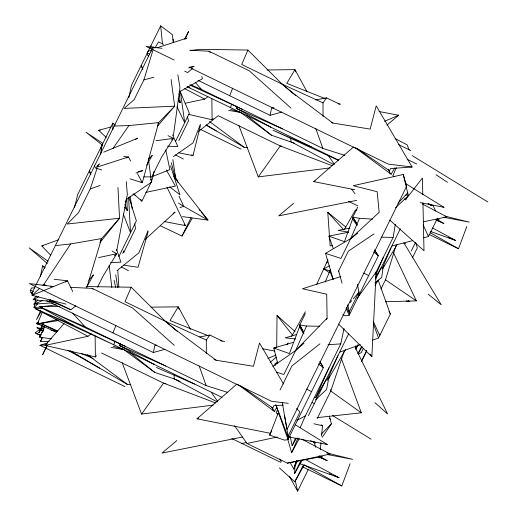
<?xml version="1.0" encoding="UTF-8"?>
<svg xmlns="http://www.w3.org/2000/svg" width="517" height="517" viewBox="0 0 517 517"><rect width="100%" height="100%" fill="white"/><g stroke="black" fill="none" stroke-linecap="round" stroke-linejoin="round"><path stroke-width="0.78" d="M330.764 389.45L330.764 391.059L317.225 418.518M276.685 347.54L277.034 315.48L295.052 331.539M379.788 333.988L379.756 335.604L373.448 321.742M302.18 460.208L294.6 473.482L294.974 464.673M338.473 324.049L371.846 356.711L376.156 272.026L357.053 298.542M318.892 456.427L319.603 457.849L319.823 455.438M320.327 449.822L320.979 442.597M321.561 436.18L322.505 425.749L321.212 424.793M277.674 363.419L273.797 348.038L289.41 353.576L299.53 326.802L299.776 324.941L305.327 313.664M333.362 248.729L328.87 236.12L344.477 241.665L352.555 219.046L352.801 217.172L357.68 207.272M384.06 265.37L382.948 268.304L381.727 277.442L374.922 282.98M173.421 135.493L179.968 87.509L177.848 74.836M100.75 154.176L102.211 144.682M375.42 273.487L393.153 237.406L395.318 224.339M116.764 250.642L127.331 194.482L126.277 181.641M119.963 343.178L119.524 345.543L154.137 364.401M236.676 105.991L236.23 108.357L270.85 127.214M56.224 304.83L33.993 307.783L35.751 299.227M40.384 276.673L42.627 265.783L45.082 267.632M128.895 97.616L131.48 85.279L160.684 25.85L172.355 34.645L173.285 42.652M300.235 427.475L305.405 415.817L340.748 343.908L344.063 328.56M50.944 302.788L153.329 352.516L154.893 345.369L156.464 345.072M197.94 80.297L270.042 115.33L271.606 108.182L273.958 107.736M133.528 193.81L141.891 201.171L151.636 181.364L154.137 171.269M178.811 152.812L192.983 155.643L200.363 125.857M74.396 207.776L77.737 194.495L112.79 123.182L115.246 125.036M290.237 462.721L293.798 469.048L296.351 460.789M148.133 231.687L138.039 267.295L123.686 265.137M86.72 287.904L101.597 238.563L119.55 218.232L117.96 187.548M171.114 79.528L174.675 106.205L124.099 108.408L134.142 99.684L143.888 79.883L153.09 49.761M380.971 289.009L385.495 279.826L395.925 245.885M125.308 202.522L126.284 199.452L151.449 182.236L148.586 160.231M99.865 242.68L119.55 218.232L67.204 224.029L78.558 212.655L90.249 188.892L97.015 168.548M97.765 166.287L98.269 164.781M344.244 350.972L330.764 391.059L361.299 412.799L317.031 417.652M316.65 284.524L327.784 260.019M326.834 263.108L327.868 260.064M115.084 340.981L113.772 344.755L221.909 397.334M338.622 160.147L230.485 107.568L231.532 104.55M302.891 466.98L341.802 485.941L350.08 463.723M428.974 234.356L458.514 248.755L466.793 226.536M319.849 361.357L323.319 367.665L287.988 439.573L284.621 440.167L269.667 435.114L278.708 411.862M282.237 402.465L288.525 438.216L287.988 439.573L275.794 404.837M200.441 124.183L193.009 142.918L173.363 156.619M347.754 304.759L349.731 313.819L349.175 315.228L345.821 315.797L342.836 314.782M358.727 295.782L359.27 294.425L357.499 284.369M329.555 376.408L328.696 378.554L326.582 389.514L315.473 399.861M112.952 332.903L115.95 325.413M229.664 95.71L232.656 88.226M333.219 279.296L325.497 253.356L350.707 238.602L379.181 212.325L377.151 191.71L353.208 185.687L403.254 174.507L408.197 194.987L407.635 196.389L395.537 207.731M148.017 230.763L138.918 252.839L117.004 270.643M325.148 282.036L330.466 269.641M42.329 312.165L37.314 323.972L58.835 320.475M381.979 268.989L390.955 247.901L400.326 228.792M177.59 331.643L165.369 321.283L131.221 287.226L124.985 301.676L165.369 321.283L206.302 340.031L206.315 353.589M295.524 95.49L282.075 84.097L247.934 50.039L241.697 64.483L282.075 84.097L323.009 102.844L323.028 116.403M325.497 253.356L340.974 258.416L350.707 238.602L359.548 218.297L372.408 219.15M277.713 409.296L276.13 412.921L278.178 414.182M396.326 167.754L392.842 175.735L394.206 176.575M287.594 438.849L291.653 452.659L298.07 437.905M326.99 380.732L337.924 355.67L348.652 333.814M375.749 274.915L383.433 257.227M290.153 436.316L292.157 445.699L295.388 438.41M314.194 397.295L315.732 397.747L328.98 367.884M375.51 273.487L376.156 272.026M293.798 469.048L297.378 460.957M276.453 372.156L283.859 374.482L295.64 350.513L306.529 326.033L319.855 326.266M43.816 326.408L38.84 332.728L43.389 322.569M40.578 310.73L36.545 319.538L41.244 311.37M41.586 308.533L42.265 307.066M49.186 341.272L40.358 341.601L42.362 337.246M47.008 345.343L42.601 354.836L47.202 345.479M185.157 38.807L188.543 31.576L184.847 38.704M51.551 338.861L39.635 337.181L44.779 326.246M32.19 293.688L30.884 292.376L30.497 290.186L31.556 288.014L34.755 287.788M148.463 56.062L147.591 55.19L147.203 52.999L148.263 50.828L151.468 50.601M295.394 462.967L296.428 460.847M294.6 473.482L301.146 460.065M355.709 345.912L355.806 349.091L357.88 344.839M288.163 436.018L299.912 412.03L296.622 408.488M349.369 311.622L359.069 291.795M308.436 415.578L337.924 355.67M289.468 476.441L297.63 491.15L308.358 469.294M361.616 361.092L366.824 350.481M97.551 287.226L102.87 276.427L116.719 253.737L112.092 251.126M118.845 256.606L136.365 220.882L128.914 197.287M175.67 141.122L189.358 113.191L180.317 91.89M122.51 253.214L123.841 252.309L135.525 228.533L134.73 223.796M178.785 140.656L188.511 120.849L187.49 116.971M280.065 389.973L291.853 366.01L319.913 343.837M338.693 271.852L338.661 270.889L348.406 251.081L374.004 233.91M269.667 435.114L271.748 430.881M375.62 279.012L390.955 247.901M361.441 361.461L366.643 350.888M412.437 257.828L417.309 247.927L415.642 242.596M160.315 225.742L181.99 236.056L191.064 217.676M394.781 167.999L391.149 174.223L389.837 172.917L389.443 170.739L390.529 168.542L412.114 167.023L376.208 105.849L370.166 129.101L332.832 123.046L331.429 122.439M276.86 407.267L274.437 411.409L273.125 410.104L272.737 407.926L273.823 405.729L283.413 405.05M423.772 237.768L428.451 236.56L437.531 218.187M372.486 340.212L378.528 338.008L390.354 314.058L378.114 280.014L375.051 285.642M411.209 251.062L415.416 242.589M363.354 348.342L361.26 352.568L358.475 354.177M326.414 319.519L327.099 318.162L326.718 294.199L302.49 288.764L340.761 276.582M279.438 467.943L294.787 481.786L303.253 465.261M38.84 332.728L42.136 326.317M276.821 363.91L277.558 362.495M357.932 353.622L361.519 346.681M39.635 337.181L41.134 334.331M41.883 332.909L43.008 330.77M40.358 341.601L42.252 338.073M291.653 452.659L299.304 438.578M286.948 344.839L288.124 342.732M291.64 336.399L305.314 311.777M100.421 240.67L101.597 238.563L70.667 243.94L55.371 245.588M87.224 286.088L93.422 275.07M294.787 481.786L304.177 465.138M157.859 124.009L158.648 122.613L174.675 106.205L157.297 126.335M344.303 229.574L355.418 210.044L357.014 209.999M315.732 397.747L326.124 379.633M292.157 445.699L296.558 438.028M181.99 236.056L192.111 218.458M146.641 165.194L152.244 155.501M345.53 349.544L328.696 378.554L327.158 378.147M358.145 353.641L362.159 346.739M154.9 48.087L158.525 41.896L163.572 44.346M38.542 321.884L37.314 323.972L57.051 319.7M355.806 349.091L358.223 344.988M375.426 277.429L381.197 267.703M382.948 268.304L397.205 244.509M42.801 285.332L43.926 284.285L70.667 243.94M322.291 437.208L331.365 423.843L329.419 416.088M113.061 148.353L128.907 125.579L158.648 122.613L142.317 182.675L130.064 178.837M238.841 125.405L258.28 176.904L280.259 145.956L281.843 146.227M122.128 362.591L141.574 414.091L163.546 383.142L165.925 383.549M323.009 102.844L326.57 97.855L339.54 104.169M206.302 340.031L209.857 335.042L222.11 341.007M88.827 280.246L93.312 274.973M350.216 302.432L351.754 300.629M353.285 298.832L358.914 292.234M52.346 301.579L33.146 299.724L36.3 296.047M64.03 323.59L45.082 345.401L95.393 356.956L96.459 355.754M188.518 114.354L212.099 119.77L213.172 118.567M33.993 307.783L37.76 303.763M398.006 203.239L407.842 192.789M327.099 318.162L295.64 350.513L272.86 366.411M148.36 159.255L152.108 155.365M54.576 302.716L33.896 304.151L37.78 300.144M321.341 434.099L331.365 423.843M39.428 288.486L32.112 295.323L66.027 304.138M145.29 239.319L175.121 212.106L173.079 213.347M114.367 255.857L116.719 253.737L98.611 257.602M295.64 350.513L303.964 343.152M354.765 189.72L313.729 181.622L353.492 147.028M270.417 433.291L197.016 418.809L236.78 384.215M277.274 362.049L274.811 364.123L275.341 365.622M293.533 203.42L278.695 215.867L356.775 200.344M386.916 125.108L398.665 115.252L379.039 111.517M176.827 440.607L161.983 453.054L242.428 437.065M270.204 362.294L276.388 357.105M192.615 68.554L187.6 72.58L184.711 71.184M198.638 131.408L217.935 115.924M49.07 300.28L70.887 309.767L75.902 305.747M96.705 166.332L99.8 163.863M171.586 139.874L173.479 138.382L168.051 135.68M40.882 335.824L35.253 332.793L40.255 328.922M350.707 238.602L357.732 233.18M185.176 103.245L204.661 99.102L207.905 96.718M46.646 345.104L45.082 345.401L87.948 336.289L91.199 333.904M152.593 176.439L169.893 169.641L165.731 149.891M179.147 92.026L202.36 78.771L201.843 76.413M329.09 272.537L323.836 268.885L329.368 265.803M135.551 139.364L137.651 138.207L103.749 152.121M33.146 299.724L38.762 296.635M65.407 281.972L67.507 280.815L72.703 291.523M296.997 420.353L305.405 415.817M184.731 39.13L186.902 38.116L157.142 47.751M126.284 157.976L128.455 156.955L130.704 161.123M384.564 121.308L398.665 115.252M267.851 358.501L276.013 354.992M313.729 181.622L315.202 180.995M197.016 418.809L198.489 418.182M33.896 304.151L42.749 300.597M50.672 255.23L41.793 245.924L58.382 239.843M179.948 207.672L183.722 206.289L207.976 220.1L173.783 176.53M340.012 352.045L360.407 344.613M90.249 188.892L100.162 185.448M135.984 173.008L142.841 170.623L138.117 171.573M95.613 167.573L128.455 156.955L123.699 156.502M125.036 386.671L39.964 345.324L47.616 342.926M296.661 334.505L285.197 337.853L295.588 338.978M293.714 342.26L273.797 348.038L275.393 347.935M270.042 115.33L281.662 112.118M153.329 352.516L164.949 349.305M106.256 137.412L98.682 130.316L111.103 126.93M143.888 79.883L153.924 77.207M188.666 67.96L194.069 66.525L189.287 67.171M391.834 246.002L412.87 240.579M38.588 322.711L36.242 323.235L56.663 332.269M145.794 192.414L175.437 186.094L166.338 170.003M423.513 221.819L446.888 216.862L422.654 204.137M234.576 425.724L246.971 443.483L277.351 437.046M246.971 443.483L287.323 463.135L330.176 454.049L301.67 439.075M328.87 236.12L348.516 232.223M231.739 438.519L241.833 443.437L246.57 442.507M349.906 228.12L338.066 230.401L348.335 232.075M436.846 219.706L439.192 219.26M287.323 463.135L322.479 456.453M315.577 99.923L326.57 97.855M199.646 336.961L209.857 335.042M357.68 294.645L359.27 294.425M156.056 140.714L173.479 138.382L161.575 157.116L151.817 176.911L143.823 176.879M332.502 245.633L330.143 245.95L327.784 212.332L345.867 227.073M258.28 176.904L329.943 167.935M141.574 414.091L213.23 405.121M41.793 245.924L43.376 245.743M190.883 50.401L200.499 49.335L247.934 50.039M50.763 286.644L53.161 286.47L29.372 283.575L271.612 401.308L288.266 403.338M404.152 243.417L405.761 243.307M39.964 345.324L46.394 344.91M327.998 344.69L340.748 343.908M405.793 195.109L408.197 194.987M42.42 308.294L35.201 308.617L87.948 336.289M110.522 262.591L120.965 262.171L116.493 249.213M98.682 130.316L100.279 130.258M114.205 126.019L128.907 125.579M385.327 301.728L416.372 300.881L393.482 252.755M266.998 69.982L294.961 69.64L306.891 91.515M151.087 307.156L178.249 306.827L190.56 329.407M206.328 124.972L244.386 147.448L247.611 147.416M70.247 350.72L127.673 384.635L130.898 384.603M86.203 286.56L131.221 287.226M40.352 306.329L59.694 306.652M381.1 237.167L393.153 237.406M167.476 146.195L177.854 146.557L172.568 134.872M189.797 50.259L208.926 51.202L249.304 70.823L291 108.137M70.7 287.329L92.22 288.389L132.591 308.009L174.287 345.324M54.156 279.258L67.507 280.815L32.112 295.323L31.976 293.12L153.187 46.795L153.278 48.255M67.611 350.203L76.762 355.121L78.326 355.308M161.944 48.32L146.085 46.388L174.203 60.043M412.114 167.023L388.325 164.122L190.786 68.102M182.514 216.623L207.976 220.1L201.294 212.132M303.899 333.659L299.776 324.941L306.529 326.033M214.019 359.321L216.119 360.233L253.453 366.288L259.495 343.036L283.568 384.047M357.26 224.733L352.801 217.172L359.548 218.297M57.781 331.003L42.407 324.275L36.242 323.235L39.363 324.004M228.63 110.373L240.56 112.441L271.49 135.234L294.587 143.299M406.213 300.978L409.38 301.527L408.281 300.364M111.123 347.418L123.854 349.628L154.777 372.427L174.19 378.877L180.084 381.449M237.814 108.635L236.23 108.357L282.456 128.823L322.847 148.418L344.91 155.378M121.101 345.821L119.524 345.543L165.744 366.01L206.134 385.604L227.441 392.325M43.312 331.1L36.978 327.688L44.074 329.025M51.17 330.369L55.901 331.261M338.221 103.749L340.574 104.195M444.013 217.334L469.229 222.129L445.059 216.158M220.727 340.787L224.649 341.537M262.326 348.704L274.889 351.095M327.306 454.521L352.516 459.316L326.789 452.957M164.083 221.522L185.448 225.612L166.997 187.18M404.488 199.53L406.065 199.84M420.276 202.645L443.948 207.317L405.787 183.735M288.57 436.871L327.242 444.504L295.213 424.709M313.858 423.753L322.505 425.749M95.619 168.057L101.739 169.97M230.653 109.261L240.56 112.441M113.184 346.203L123.854 349.628L122.632 348.6M323.836 268.885L329.885 270.96M430.687 231.532L455.748 240.495L432.535 227.958M299.55 463.555L339.036 477.682L305.269 459.439M332.205 165.718L280.259 145.956L218.342 115.808M215.492 402.911L163.546 383.142L101.629 353.001M132.908 194.211L135.137 195.096M325.161 98.611L286.773 83.366L294.961 69.64L295.763 71.915M208.448 335.798L170.061 320.553L178.249 306.827L179.056 309.101M81.292 353.492L93.112 358.397M448.362 237.426L455.748 240.495M329.439 473.688L331.649 474.612M333.866 475.53L339.036 477.682M187.154 86.72L230.485 107.568M311.215 146.847L273.073 130.265L338.512 160.412M427.927 203.814L432.328 205.727L428.793 203.801M30.884 292.376L32.338 293.01M73.382 325.18L35.201 308.617L113.772 344.755L73.382 325.18L39.447 306.684M156.367 367.451L194.508 384.034M310.478 440.684L315.622 442.914L312.791 441.376M435.766 219.906L443.812 223.441L436.943 219.479M318.323 456.776L327.106 460.628L320.236 456.666M190.695 84.71L201.708 89.583L282.456 128.823M442.481 206.664L443.948 207.317M125.379 346.371L84.995 326.77L40.21 306.949L125.379 346.371L165.744 366.01M325.768 443.851L327.242 444.504M189.674 84.937L242.092 109.184M312.145 402.556L314.31 403.59M35.253 332.793L40.32 335.223M36.978 327.688L43.473 330.828M147.203 52.999L149.368 54.052M30.497 290.186L33.379 291.588M49.968 299.627L70.887 309.767M46.614 300.687L49.496 302.083M42.407 324.275L57.6 331.63M398.639 144.637L410.892 150.596M407.318 159.423L416.689 163.986M428.729 203.976L432.328 205.727M436.606 219.925L443.812 223.441M348.452 201.333L357.822 205.895M200.661 129.489L241.025 149.129M312.016 441.163L315.622 442.914M319.176 456.763L327.106 460.628M241.833 443.437L280.763 462.36M306.575 389.101L311.538 391.634M363.684 273.047L368.634 275.6M395.111 138.556L407.176 144.889L409.154 150.117M184.698 88.633L204.661 99.102M175.541 154.919L183.361 159.055M333.93 164.703L290.903 141.69L290.832 138.485M217.224 401.896L174.19 378.877L174.106 374.87M430.079 232.637L458.514 248.755M121.34 266.901L128.423 270.708M304.222 464.906L341.802 485.941M87.657 355.005L90.475 356.517M187.264 86.449L190.088 87.993M205.915 125.056L216.287 130.995M76.762 355.121L99.574 368.182M178.397 203.058L183.722 206.289L178.985 196.066M412.139 155.559L487.841 201.992M332.593 415.539L371.128 439.179M140.973 181.829L142.317 182.675L137.444 173.634M404.21 198.916L405.515 199.749L422.415 178.003L422.783 194.786M43.926 284.285L45.935 285.571M436.057 174.74L447.476 182.314M329.419 418.608L330.764 419.5M102.812 143.422L86.048 132.255L102.508 145.245M385.495 279.826L416.372 300.881M356.659 148.192L389.443 170.739M240.599 385.824L272.737 407.926M48.178 261.311L29.159 247.869L47.409 263.534M191.665 154.712L192.983 155.643M355.024 147.565L391.149 174.223M237.671 384.273L274.437 411.409M209.572 121.553L244.386 147.448M87.703 354.908L127.673 384.635M332.832 123.046L292.338 92.588L282.075 84.097M216.119 360.233L175.625 329.775L165.369 321.283M169.712 186.883L179.922 194.786L170.539 165.944M318.588 363.923L323.319 367.665L320.094 362.12M246.389 115.078L271.49 135.234M373.655 252.012L378.366 255.792L349.175 315.228L346.183 308.643M129.056 351.76L154.777 372.427M428.173 294.154L441.266 304.823L403.919 242.925M374.954 402.711L387.569 413.955L355.218 347.43M389.792 220.087L423.998 250.732L422.958 202.78M208.926 51.202L210.419 52.56M92.22 288.389L93.209 289.294M178.585 100.944L180.259 102.689L179.147 93.079M327.784 212.332L343.559 229.58M195.232 82.429L201.708 89.583M72.58 313.056L84.995 326.77M42.627 265.783L44.766 268.194M124.7 207.349L127.272 210.374L126.872 199.174M199.239 209.682L200.266 210.904M184.446 224.359L185.448 225.612M277.034 315.48L292.486 335.074M352.555 219.046L357.163 225.606M374.683 250.545L378.366 255.792L374.398 249.801M328.347 155.656L334.312 164.206M351.747 189.196L354.959 193.797M211.634 392.842L217.599 401.392M370.036 354.093L371.846 356.711M352.801 217.172L356.329 222.497M179.393 101.338L180.259 102.689L178.061 98.411M140.611 199.148L141.891 201.171M299.53 326.802L303.563 333.73M279.762 458.934L281.313 461.733M299.776 324.941L303.246 331.242M126.523 208.958L127.272 210.374L124.81 204.409M388.933 311.221L390.354 314.058M346.564 307.369L349.731 313.819M176.956 106.754L184.718 122.729L180.297 90.921M432.923 205.1L435.572 210.936M423.152 224.895L428.451 236.56M150.706 179.16L151.636 181.364M388.312 169.227L389.837 172.917M271.903 407.15L273.125 410.104M329.768 271.057L333.058 279.251M174.403 173.363L175.877 177.118M176.471 178.623L177.945 182.378M123.343 214.077L130.536 232.837L128.584 197.546M275.858 404.792L288.525 438.216M341.356 358.539L361.299 412.799M313.884 441.951L315.79 447.25M319.06 456.33L319.603 457.849M373.364 323.636L378.528 338.008M315.874 128.72L322.847 148.418M199.161 365.907L206.134 385.604M90.721 174.526L89.409 170.72L90.656 174.533M403.254 174.507L406.705 186.165L287.025 429.394L284.55 415.739M338.661 270.889L342.034 283.271M171.366 162.726L175.353 178.998M114.076 280.304L115.692 287.362M295.252 480.474L297.63 491.15M123.582 250.835L123.841 252.309M130.097 196.163L132.216 208.797M115.718 274.824L117.656 287.446M172.878 159.643L175.825 179.548M173.111 39.221L173.557 42.4M109.139 265.35L111.853 287.588M160.684 25.85L162.474 44.016M150.958 45.664L151.113 47.247M151.268 48.824L151.5 51.196M117.786 270.346L118.839 287.135M94.714 165.627L94.805 167.088M112.79 123.182L112.893 129.625M101.112 146.957L101.209 152.593M211.847 98.812L212.099 119.77M95.134 335.998L95.393 356.956M142.847 69.116L141.199 65.465L142.802 69.142"/></g></svg>
